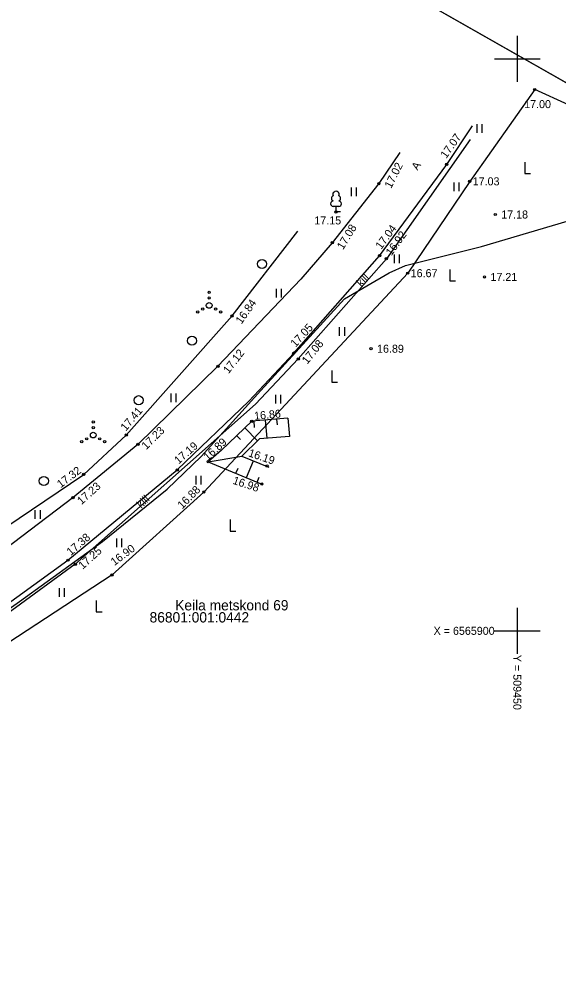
# Model space of a CAD drawing. Extents: x 504086 to 513861, y 6554621 to 6574113.
# Drawn here: x 509406.4 to 509453.6, y 6565871 to 6565953.5 of the extents above; entities that cross this region are included whole.
import ezdxf

# ---------------------------------------------------------------- set-up
doc = ezdxf.new("R2010")
doc.units = 0
for name, color, linetype in [('HALJASTUS', 7, 'Continuous'), ('KORGUS-EH2000', 7, 'Continuous'), ('PIIR', 7, 'Continuous'), ('PUU', 7, 'Continuous'), ('RELJEEF', 7, 'Continuous'), ('SITRASS', 7, 'Continuous'), ('TEE', 7, 'Continuous'), ('VORK', 7, 'Continuous')]:
    doc.layers.add(name, color=color, linetype=linetype)

msp = doc.modelspace()

# ---------------------------------------------------------------- linework, layer by layer
at = {"layer": 'HALJASTUS'}
for p, q in [((509446.449, 6565944.286), (509446.449, 6565943.525)), ((509446.904, 6565944.286), (509446.904, 6565943.525)), ((509450.652, 6565940.967), (509450.652, 6565939.967)), ((509450.652, 6565939.967), (509451.152, 6565939.967)), ((509435.467, 6565938.762), (509435.467, 6565938.001)), ((509435.923, 6565938.762), (509435.923, 6565938.001)), ((509444.445, 6565939.195), (509444.445, 6565938.434)), ((509444.9, 6565939.195), (509444.9, 6565938.434)), ((509439.232, 6565932.899), (509439.232, 6565932.138)), ((509439.687, 6565932.899), (509439.687, 6565932.138)), ((509444.109, 6565931.586), (509444.109, 6565930.586)), ((509444.109, 6565930.586), (509444.609, 6565930.586)), ((509428.915, 6565929.901), (509428.915, 6565929.14)), ((509429.37, 6565929.901), (509429.37, 6565929.14)), ((509434.434, 6565926.535), (509434.434, 6565925.774)), ((509434.889, 6565926.535), (509434.889, 6565925.774)), ((509433.789, 6565922.744), (509433.789, 6565921.744)), ((509433.789, 6565921.744), (509434.289, 6565921.744)), ((509419.704, 6565920.76), (509419.704, 6565919.999)), ((509420.159, 6565920.76), (509420.159, 6565919.999)), ((509428.855, 6565920.644), (509428.855, 6565919.883)), ((509429.31, 6565920.644), (509429.31, 6565919.883)), ((509421.888, 6565913.547), (509421.888, 6565912.786)), ((509422.343, 6565913.547), (509422.343, 6565912.786)), ((509407.833, 6565910.54), (509407.833, 6565909.778)), ((509408.288, 6565910.54), (509408.288, 6565909.778)), ((509424.886, 6565909.718), (509424.886, 6565908.718)), ((509424.886, 6565908.718), (509425.386, 6565908.718)), ((509414.951, 6565908.071), (509414.951, 6565907.31)), ((509415.406, 6565908.071), (509415.406, 6565907.31)), ((509409.94, 6565903.732), (509409.94, 6565902.971)), ((509410.395, 6565903.732), (509410.395, 6565902.971)), ((509413.196, 6565902.648), (509413.196, 6565901.648)), ((509413.196, 6565901.648), (509413.696, 6565901.648))]:
    msp.add_line(p, q, dxfattribs=at)
for points in [[(509468.56, 6565937.642), (509457.417, 6565944.631), (509451.531, 6565947.324), (509445.842, 6565939.293), (509440.42, 6565931.265), (509422.595, 6565912.131), (509414.579, 6565904.886), (509401.284, 6565896.201), (509389.715, 6565887.894), (509378.137, 6565879.027), (509379.001, 6565868.891), (509380.586, 6565855.408), (509384.884, 6565839.089), (509387.271, 6565823.832), (509390.291, 6565808.553), (509392.707, 6565794.313), (509395.543, 6565777.527), (509397.693, 6565763.766), (509399.156, 6565748.419), (509400.715, 6565733.93), (509401.097, 6565719.292), (509404.065, 6565717.659)], [(509381.184, 6565893.674), (509383.274, 6565893.334), (509385.535, 6565894.377), (509392.639, 6565899.811), (509401.861, 6565906.756), (509412.1, 6565913.676), (509415.809, 6565917.11), (509425.064, 6565927.523), (509430.807, 6565934.945)]]:
    msp.add_lwpolyline(points, dxfattribs=at)
for centre, radius in [((509427.688, 6565932.075), 0.4), ((509423.063, 6565929.6), 0.1), ((509423.063, 6565929.1), 0.1), ((509422.063, 6565927.875), 0.1), ((509422.498, 6565928.125), 0.1), ((509423.063, 6565928.45), 0.25), ((509423.628, 6565928.125), 0.1), ((509424.063, 6565927.875), 0.1), ((509421.56, 6565925.364), 0.4), ((509416.896, 6565920.158), 0.4), ((509412.926, 6565918.261), 0.1), ((509412.926, 6565917.111), 0.25), ((509412.926, 6565917.761), 0.1), ((509411.926, 6565916.536), 0.1), ((509412.361, 6565916.786), 0.1), ((509413.491, 6565916.786), 0.1), ((509413.926, 6565916.536), 0.1), ((509408.609, 6565913.1), 0.4)]:
    msp.add_circle(centre, radius, dxfattribs=at)
at = {"layer": 'KORGUS-EH2000'}
for centre in [(509451.531, 6565947.324), (509443.828, 6565940.778), (509437.894, 6565939.098), (509445.842, 6565939.293), (509434.154, 6565936.625), (509448.075, 6565936.395), (509433.828, 6565933.93), (509437.967, 6565932.785), (509438.559, 6565932.526), (509440.42, 6565931.265), (509447.135, 6565930.935), (509425.064, 6565927.523), (509437.22, 6565924.66), (509430.458, 6565924.275), (509430.857, 6565923.775), (509423.825, 6565923.131), (509426.779, 6565918.314), (509415.809, 6565917.11), (509416.838, 6565916.298), (509422.976, 6565914.785), (509420.275, 6565914.066), (509428.115, 6565914.419), (509412.1, 6565913.676), (509422.595, 6565912.131), (509427.669, 6565912.83), (509411.168, 6565911.65), (509410.713, 6565906.178), (509411.351, 6565905.815), (509414.579, 6565904.886)]:
    msp.add_circle(centre, 0.1, dxfattribs=at)
at = {"layer": 'PIIR'}
msp.add_lwpolyline([(510446.58, 6566616.3), (510299.04, 6566526.69), (510291.2, 6566469.73), (510234.38, 6566323.51), (510212.66, 6566268.51), (510154.36, 6566120.9), (510086.15, 6565997.01), (510019.49, 6565875.55), (509707.72, 6565803.84), (509364.26, 6565999.09), (509369.02, 6566025.93), (509392.95, 6566125.57), (509415.03, 6566198.92), (509449.16, 6566286.93), (509496.38, 6566401.39), (509515.13, 6566451.45), (509529.74, 6566502.2), (509537.4, 6566554.26), (509544.68, 6566630.49), (509545.7, 6566673.61), (509857.79, 6566649.45), (509909.73, 6567098.91)], dxfattribs=at)
msp.add_lwpolyline([(509358.82, 6565977.23), (509364.26, 6565999.09), (509707.72, 6565803.84), (510019.49, 6565875.55), (510086.15, 6565997.01), (510224.85, 6565949.21), (510121.99, 6565648.24), (509877.69, 6565595.34), (509802.68, 6565638.73), (509739.28, 6565643.86), (509665.71, 6565616), (509649.81, 6565607.2), (509602.63, 6565580.44), (509482.6, 6565512.11), (509497.03, 6565506.74), (509395.34, 6565469.81), (509386.15, 6565474.61), (509380.85, 6565485.79), (509383.48, 6565490.85), (509390.92, 6565539.72), (509397.83, 6565757.84), (509361.52, 6565948.91)], close=True, dxfattribs=at)
at = {"layer": 'PUU'}
for p, q in [((509434.394, 6565937.1), (509433.914, 6565937.1)), ((509434.154, 6565936.625), (509434.154, 6565937.1)), ((509434.534, 6565936.625), (509434.154, 6565936.625))]:
    msp.add_line(p, q, dxfattribs=at)
for centre, radius, start, end in [((509433.984, 6565937.798), 0.233, 109.02174, 253.14154), ((509434.154, 6565938.145), 0.277, 332.5799, 207.4201), ((509434.324, 6565937.798), 0.233, 286.85082, 70.98591), ((509433.917, 6565937.337), 0.238, 90.0016, 269.3953), ((509434.391, 6565937.337), 0.238, 270.6047, 89.9984)]:
    msp.add_arc(centre, radius, start, end, dxfattribs=at)
at = {"layer": 'RELJEEF'}
for p, q in [((509426.963, 6565918.329), (509427.01, 6565917.763)), ((509427.96, 6565918.412), (509428.092, 6565916.829)), ((509428.956, 6565918.495), (509428.996, 6565918.02)), ((509429.953, 6565918.578), (509430.085, 6565916.995)), ((509426.191, 6565917.75), (509427.29, 6565916.603)), ((509425.469, 6565917.058), (509425.799, 6565916.714)), ((509422.976, 6565914.785), (509425.913, 6565915.283)), ((509426.323, 6565913.391), (509426.934, 6565914.857)), ((509425.4, 6565913.775), (509425.584, 6565914.215)), ((509427.246, 6565913.006), (509427.43, 6565913.446))]:
    msp.add_line(p, q, dxfattribs=at)
for points in [[(509429.953, 6565918.578), (509426.779, 6565918.314), (509424.147, 6565915.79), (509422.976, 6565914.785), (509427.669, 6565912.83)], [(509430.085, 6565916.995), (509427.472, 6565916.778), (509425.913, 6565915.283), (509428.28, 6565914.296)]]:
    msp.add_lwpolyline(points, dxfattribs=at)
at = {"layer": 'SITRASS'}
msp.add_lwpolyline([(509377.401, 6565867.97), (509375.942, 6565879.572), (509376.272, 6565881.038), (509380.985, 6565884.964), (509387.124, 6565889.36), (509396.591, 6565895.59), (509406.469, 6565902.574), (509413.734, 6565907.8), (509419.405, 6565912.373), (509422.356, 6565915.227), (509427.594, 6565921.016), (509434.897, 6565929.009), (509438.801, 6565931.292), (509440.22, 6565931.943), (509446.879, 6565933.594), (509455.143, 6565936.042), (509458.216, 6565937.309), (509464.538, 6565942.074), (509466.396, 6565944.034), (509467.218, 6565944.572)], dxfattribs=at)
at = {"layer": 'TEE'}
for points in [[(509369.079, 6565870.141), (509368.359, 6565873.653), (509368.778, 6565876.06), (509369.632, 6565878.321), (509371.384, 6565880.393), (509373.268, 6565881.757), (509375.778, 6565883.245), (509375.998, 6565882.887), (509378.504, 6565884.383), (509388.049, 6565890.287), (509403.243, 6565900.798), (509410.713, 6565906.178), (509420.275, 6565914.066), (509426.517, 6565920.089), (509430.458, 6565924.275), (509437.967, 6565932.785), (509443.828, 6565940.778), (509446.085, 6565944.159)], [(509445.882, 6565942.945), (509438.559, 6565932.526), (509430.857, 6565923.775), (509427.113, 6565919.809), (509411.351, 6565905.815), (509402.196, 6565899.159), (509400.587, 6565898.058)], [(509439.74, 6565941.816), (509437.894, 6565939.098), (509433.828, 6565933.93), (509431.064, 6565930.755), (509423.825, 6565923.131), (509416.838, 6565916.298), (509411.168, 6565911.65), (509402.891, 6565905.403), (509392.327, 6565897.928), (509385.79, 6565893.44), (509371.324, 6565885.022), (509369.824, 6565884.146), (509368.817, 6565883.98), (509367.825, 6565884.387), (509366.731, 6565885.183)]]:
    msp.add_lwpolyline(points, dxfattribs=at)
at = {"layer": 'VORK'}
for p, q in [((509450, 6565952), (509450, 6565948)), ((509448, 6565950), (509452, 6565950)), ((509450, 6565902), (509450, 6565898)), ((509448, 6565900), (509452, 6565900))]:
    msp.add_line(p, q, dxfattribs=at)

# ---------------------------------------------------------------- texts
at = {"layer": 'KORGUS-EH2000'}
for s, p in [(' 17.00', (509450.342, 6565945.696)), (' 17.03', (509445.842, 6565938.943)), (' 17.15', (509431.996, 6565935.526)), ('  17.18', (509448.075, 6565936.045)), (' 16.67', (509440.42, 6565930.915)), ('  17.21', (509447.135, 6565930.585)), ('  16.89', (509437.22, 6565924.31))]:
    msp.add_text(s, height=0.7, dxfattribs=at).set_placement(p)
for s, rotation, p in [(' 17.07', 54.72476, (509443.638, 6565941.027)), (' 17.02', 63.12551, (509438.849, 6565938.392)), (' 17.08', 58.50303, (509434.635, 6565933.045)), (' 17.04', 53.43072, (509437.945, 6565933.081)), (' 16.92', 54.01205, (509438.838, 6565932.522)), (' 16.84', 54.55723, (509425.73, 6565926.548)), (' 17.05', 47.34695, (509430.434, 6565924.543)), (' 17.08', 51.3094, (509431.482, 6565923.057)), (' 17.12', 52.28553, (509424.597, 6565922.22)), (' 17.41', 49.8156, (509415.611, 6565917.213)), (' 16.86', 5.14802, (509426.764, 6565918.419)), (' 17.23', 44.68401, (509417.375, 6565915.613)), (' 17.19', 41.06325, (509420.184, 6565914.355)), (' 16.89', 42.6691, (509422.755, 6565914.653)), (' 16.19', 341.15818, (509426.186, 6565915.358)), (' 17.32', 37.27564, (509409.875, 6565912.296)), (' 16.98', 341.87379, (509424.823, 6565912.943)), (' 17.23', 41.8793, (509411.708, 6565910.811)), (' 16.88', 45.5261, (509420.531, 6565910.415)), (' 17.38', 40.90665, (509410.771, 6565906.363)), (' 17.25', 42.00618, (509411.808, 6565905.161)), (' 16.90', 36.71079, (509414.568, 6565905.5))]:
    msp.add_text(s, height=0.7, rotation=rotation, dxfattribs=at).set_placement(p)
at = {"layer": 'PIIR'}
for s, p in [('Keila metskond 69', (509420.096, 6565901.787)), ('86801:001:0442', (509417.854, 6565900.731))]:
    msp.add_text(s, height=0.9, dxfattribs=at).set_placement(p)
at = {"layer": 'TEE'}
for s, rotation, p in [('A', 57.35477, (509441.281, 6565940.206)), ('kill', 43.95144, (509436.343, 6565930.034)), ('kill', 43.95144, (509417.128, 6565910.672))]:
    msp.add_text(s, height=0.7, rotation=rotation, dxfattribs=at).set_placement(p)
at = {"layer": 'VORK'}
msp.add_text('X = 6565900', height=0.7, dxfattribs=at).set_placement((509442.685, 6565899.65))
msp.add_text('Y = 509450 ', height=0.7, rotation=270, dxfattribs=at).set_placement((509449.65, 6565897.9))

doc.saveas('drawing.dxf')
